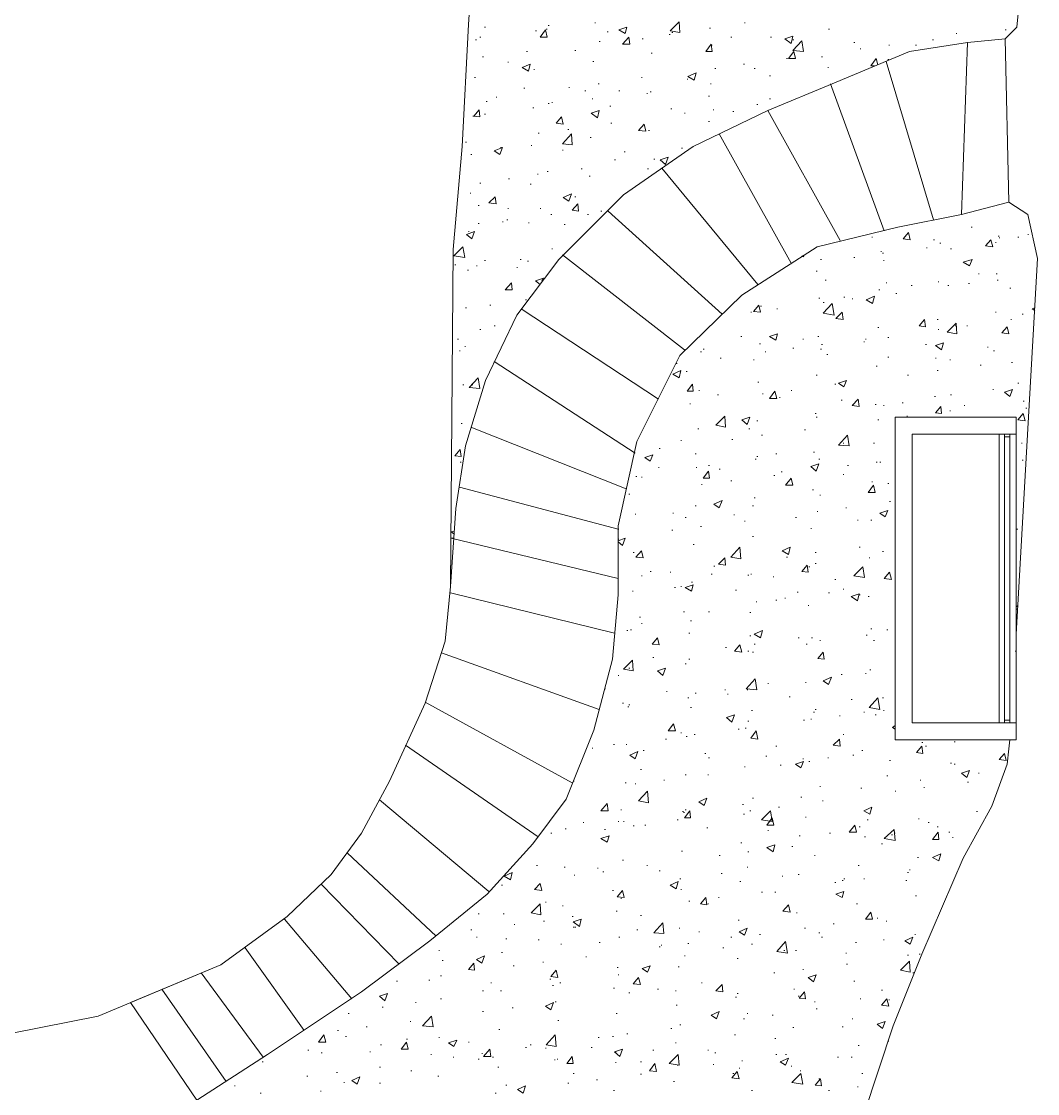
# Model space of a CAD drawing. Header units: millimetres. Extents: x -4011 to 126995, y -1911 to 106700.
# Drawn here: x 27956 to 45575, y 44790 to 63381 of the extents above; entities that cross this region are included whole.
import ezdxf

# ---------------------------------------------------------------- set-up
doc = ezdxf.new("R2010")
doc.units = ezdxf.units.MM
doc.layers.add('PDF_형상', color=7, linetype='Continuous')

msp = doc.modelspace()

# ---------------------------------------------------------------- linework, layer by layer
at = {"layer": 'PDF_형상', "lineweight": 5}
for points in [[(45016, 63078), (45218, 63280), (45311, 64228), (45420, 72746), (45326, 73073), (44938, 73259), (32161, 73166), (23549, 74642), (21326, 75466), (18793, 76834), (17067, 77938), (15451, 78933), (14456, 79508), (13648, 80021), (12762, 80565), (11969, 81202), (10212, 82663), (6187, 82959), (6264, 95689)], [(17114, 74953), (17953, 74751), (19041, 74409), (20487, 73927), (21746, 73554), (23518, 73057), (26378, 72155), (34197, 69948), (35440, 69435), (35798, 69218), (36016, 68409), (35860, 67026), (35829, 65130), (35705, 63326), (35596, 61212), (35440, 59425), (35394, 53580), (35301, 52632), (34959, 51560), (34337, 50207), (33855, 49306), (34337, 50207), (34959, 51560)], [(35984, 63280), (36000, 63280)], [(36870, 63218), (36886, 63218)], [(37057, 63249), (37073, 63249)], [(37088, 63311), (37104, 63311)], [(37896, 63358), (37912, 63358)], [(39886, 63264), (39902, 63264)], [(40492, 63358), (40508, 63358)], [(41953, 63249), (41969, 63249)], [(45016, 63233), (45031, 63233)], [(35301, 52632), (35394, 53580), (35487, 54933), (35658, 56021), (36000, 57155), (36544, 58290), (37275, 59254), (38394, 60373), (39606, 61212), (40896, 61834), (42016, 62301), (43352, 62860), (44363, 63016), (45016, 63078), (45078, 60249), (44254, 60031)], [(35829, 63062), (35845, 63062)], [(35907, 63109), (35922, 63109)], [(37974, 63031), (37990, 63031)], [(38114, 63202), (38130, 63202)], [(38472, 63093), (38487, 63093)], [(38720, 63078), (38736, 63078)], [(39187, 63155), (39202, 63155)], [(39233, 63187), (39249, 63187)], [(40259, 63109), (40275, 63109)], [(40943, 63109), (40959, 63109)], [(41332, 63062), (41347, 63062)], [(43756, 63062), (43772, 63062)], [(44161, 63171), (44176, 63171)], [(44363, 63016), (44254, 60031), (43150, 59813), (41751, 59472), (40446, 58632), (39373, 57591), (38627, 56098), (38301, 54637), (38301, 53440), (38207, 52321), (37881, 51093), (37399, 49896), (36824, 49119), (36031, 48249), (35036, 47440), (33855, 46554), (32223, 45466), (30995, 44674), (29845, 46368), (31415, 47021), (32565, 47860), (33326, 48591), (33855, 49306)], [(36715, 62860), (36731, 62860)], [(37554, 62876), (37570, 62876)], [(39917, 62969), (39933, 62969)], [(42389, 63016), (42404, 63016)], [(42497, 62907), (42513, 62907)], [(43461, 62969), (43477, 62969)], [(35953, 62767), (35969, 62767)], [(36389, 62674), (36404, 62674)], [(37865, 62689), (37881, 62689)], [(38876, 62829), (38891, 62829)], [(41223, 62736), (41238, 62736)], [(41829, 62767), (41845, 62767)], [(42746, 62611), (42684, 62611), (42777, 62736), (42808, 62627)], [(42948, 62689), (43772, 59938)], [(42979, 62720), (42995, 62720)], [(36839, 62549), (36855, 62549)], [(39979, 62565), (39995, 62565)], [(40477, 62642), (40492, 62642)], [(40663, 62565), (40679, 62565)], [(41938, 62580), (41953, 62580)], [(35813, 62409), (35829, 62409)], [(37959, 62301), (37974, 62301)], [(38705, 62409), (38720, 62409)], [(39497, 62378), (39513, 62378)], [(39902, 62301), (39917, 62301)], [(40927, 62440), (40943, 62440)], [(41984, 62301), (42917, 59751)], [(36668, 62223), (36684, 62223)], [(37446, 62238), (37461, 62238)], [(37725, 62176), (37741, 62176)], [(38316, 62176), (38332, 62176)], [(38798, 62130), (38813, 62130)], [(38860, 62161), (38876, 62161)], [(36016, 61990), (36031, 61990)], [(36187, 62067), (36202, 62067)], [(37088, 61959), (37104, 61959)], [(37150, 61974), (37166, 61974)], [(37850, 62036), (37865, 62036)], [(38161, 61912), (38176, 61912)], [(39870, 62083), (39886, 62083)], [(40710, 61943), (40725, 61943)], [(40927, 62036), (40943, 62036)], [(35782, 61741), (35798, 61741)], [(35984, 61772), (36000, 61772)], [(36824, 61881), (36839, 61881)], [(39218, 61865), (39233, 61865)], [(39451, 61788), (39466, 61788)], [(39948, 61850), (39964, 61850)], [(40290, 61819), (40306, 61819)], [(40896, 61834), (42155, 59580)], [(38176, 61617), (38192, 61617)], [(39870, 61648), (39886, 61648)], [(36917, 61446), (36933, 61446)], [(37430, 61508), (37446, 61508)], [(37819, 61368), (37834, 61368)], [(38829, 61492), (38845, 61492)], [(40057, 61430), (41301, 59192)], [(35658, 61290), (35674, 61290)], [(36264, 61197), (36280, 61197)], [(36793, 61228), (36808, 61228)], [(39404, 61181), (39420, 61181)], [(35751, 61073), (35767, 61073)], [(37337, 61150), (37352, 61150)], [(38238, 60979), (38254, 60979)], [(38409, 61119), (38425, 61119)], [(38922, 60995), (38938, 60995)], [(37663, 60824), (37679, 60824)], [(38813, 60824), (38829, 60824)], [(39062, 60839), (40725, 58819)], [(36404, 60653), (36420, 60653)], [(36902, 60731), (36917, 60731)], [(37073, 60777), (37088, 60777)], [(37803, 60699), (37819, 60699)], [(35907, 60575), (35922, 60575)], [(36777, 60560), (36793, 60560)], [(35736, 60404), (35751, 60404)], [(37554, 60342), (37570, 60342)], [(45202, 52756), (45575, 59269), (45404, 60031), (45078, 60249)], [(35876, 60187), (35891, 60187)], [(36389, 60140), (36404, 60140)], [(36948, 60140), (36964, 60140)], [(38005, 60093), (38021, 60093)], [(38130, 60093), (40104, 58306)], [(35876, 59876), (35891, 59876)], [(36295, 59907), (36311, 59907)], [(36373, 59938), (36389, 59938)], [(36746, 59891), (36762, 59891)], [(37135, 60031), (37150, 60031)], [(37772, 60031), (37788, 60031)], [(45575, 59269), (45404, 60031)], [(35705, 59736), (35720, 59736)], [(37368, 59860), (37383, 59860)], [(44425, 59813), (44440, 59813)], [(45404, 59689), (45420, 59689)], [(42699, 59642), (42715, 59642)], [(43772, 59596), (43788, 59596)], [(43881, 59534), (43896, 59534)], [(44845, 59549), (44860, 59549)], [(44891, 59658), (44907, 59658)], [(44907, 59627), (44922, 59627)], [(45233, 59642), (45249, 59642)], [(37150, 59440), (37166, 59440)], [(37337, 59332), (39451, 57684)], [(41487, 59316), (41518, 59301), (41534, 59332)], [(42855, 59394), (42870, 59394)], [(42886, 59363), (42902, 59363)], [(43648, 59456), (43663, 59456)], [(44067, 59440), (44083, 59440)], [(35472, 59161), (35487, 59161)], [(35845, 59145), (35860, 59145)], [(35984, 59238), (36000, 59238)], [(36606, 59254), (36622, 59254)], [(36731, 59223), (36746, 59223)], [(41813, 59254), (41829, 59254)], [(42389, 59285), (42404, 59285)], [(42902, 59238), (42917, 59238)], [(35689, 59067), (35705, 59067)], [(36544, 59114), (36560, 59114)], [(41736, 59052), (41751, 59052)], [(44549, 59005), (44565, 59005)], [(44860, 59005), (44876, 59005)], [(36948, 58819), (36870, 58881), (37010, 58927), (36979, 58881)], [(41891, 58896), (41907, 58896)], [(42948, 58850), (42964, 58850)], [(43383, 58803), (43399, 58803)], [(43850, 58865), (43865, 58865)], [(44021, 58803), (44036, 58803)], [(44378, 58834), (44394, 58834)], [(44876, 58896), (44891, 58896)], [(45093, 58756), (45109, 58756)], [(41782, 58585), (41798, 58585)], [(42218, 58601), (42233, 58601)], [(42358, 58570), (42373, 58570)], [(42824, 58725), (42839, 58725)], [(43119, 58663), (43135, 58663)], [(35658, 58415), (35674, 58415)], [(36078, 58461), (36093, 58461)], [(36622, 58399), (39000, 56829)], [(36699, 58554), (36715, 58554)], [(40772, 58446), (40788, 58446)], [(41052, 58399), (41067, 58399)], [(41860, 58508), (41876, 58508)], [(45528, 58368), (45482, 58399), (45528, 58415)], [(40601, 58337), (40617, 58337)], [(43834, 58212), (43850, 58212)], [(44845, 58337), (44860, 58337)], [(45109, 58212), (45124, 58212)], [(45311, 58306), (45326, 58306)], [(35907, 58041), (35922, 58041)], [(36155, 58104), (36171, 58104)], [(42808, 58073), (42824, 58073)], [(43850, 58041), (43865, 58041)], [(44145, 58104), (44161, 58104)], [(44347, 58104), (44363, 58104)], [(35518, 57870), (35534, 57870)], [(40430, 57917), (40446, 57917)], [(41503, 57870), (41518, 57870)], [(41767, 57917), (41782, 57917)], [(42560, 57824), (42575, 57824)], [(42591, 57870), (42606, 57870)], [(42979, 57902), (42995, 57902)], [(35549, 57668), (35565, 57668)], [(35642, 57746), (35658, 57746)], [(39731, 57653), (39746, 57653)], [(39777, 57699), (39793, 57699)], [(40756, 57793), (40772, 57793)], [(40850, 57653), (40865, 57653)], [(41332, 57715), (41347, 57715)], [(41813, 57699), (41829, 57699)], [(41829, 57777), (41845, 57777)], [(43632, 57777), (43648, 57777)], [(44705, 57731), (44720, 57731)], [(44813, 57668), (44829, 57668)], [(36155, 57482), (38596, 55896)], [(39311, 57451), (39326, 57451)], [(40073, 57544), (40088, 57544)], [(40648, 57513), (40663, 57513)], [(41922, 57606), (41938, 57606)], [(42979, 57560), (42995, 57560)], [(43803, 57544), (43819, 57544)], [(44052, 57513), (44067, 57513)], [(45124, 57466), (45140, 57466)], [(39482, 57311), (39497, 57311)], [(42777, 57404), (42793, 57404)], [(43834, 57326), (43850, 57326)], [(44580, 57420), (44596, 57420)], [(35611, 57078), (35627, 57078)], [(35767, 57078), (35782, 57078)], [(40725, 57124), (40741, 57124)], [(41736, 57249), (41751, 57249)], [(42062, 57093), (42078, 57093)], [(43321, 57249), (43337, 57249)], [(45233, 57109), (45249, 57109)], [(39699, 56984), (39715, 56984)], [(40026, 56907), (40041, 56907)], [(40803, 56922), (40819, 56922)], [(41301, 56984), (41316, 56984)], [(44067, 56907), (44083, 56907)], [(44798, 57000), (44813, 57000)], [(39544, 56751), (39560, 56751)], [(41098, 56860), (41114, 56860)], [(42171, 56813), (42187, 56813)], [(42762, 56736), (42777, 56736)], [(42902, 56720), (42917, 56720)], [(43228, 56767), (43244, 56767)], [(43788, 56876), (43803, 56876)], [(44301, 56720), (44316, 56720)], [(45326, 56798), (45342, 56798)], [(41720, 56580), (41736, 56580)], [(41736, 56518), (41751, 56518)], [(43306, 56534), (43321, 56534)], [(44052, 56627), (44067, 56627)], [(45373, 56674), (45389, 56674)], [(35580, 56409), (35596, 56409)], [(35751, 56347), (38440, 55275)], [(40710, 56456), (40725, 56456)], [(42808, 56472), (42824, 56472)], [(39684, 56316), (39699, 56316)], [(40570, 56316), (40585, 56316)], [(40788, 56207), (40803, 56207)], [(41534, 56301), (41549, 56301)], [(45202, 56223), (43399, 56223), (43399, 51218), (45202, 51218)], [(44907, 51218), (44907, 56223)], [(45000, 51218), (45000, 56223)], [(45000, 56176), (45093, 56176)], [(45093, 51218), (45093, 56223)], [(39016, 55974), (39031, 55974)], [(39389, 56114), (39404, 56114)], [(40275, 56130), (40290, 56130)], [(42202, 56067), (42218, 56067)], [(42731, 56067), (42746, 56067)], [(45295, 56067), (45311, 56067)], [(39637, 55881), (39653, 55881)], [(40679, 55788), (40694, 55788)], [(40710, 55834), (40725, 55834)], [(41036, 55881), (41052, 55881)], [(41689, 55912), (41705, 55912)], [(41782, 55788), (41798, 55788)], [(45311, 55772), (45326, 55772)], [(35565, 55741), (35580, 55741)], [(39000, 55648), (39016, 55648)], [(39653, 55648), (39668, 55648)], [(39870, 55679), (39886, 55679)], [(40057, 55617), (40073, 55617)], [(42280, 55679), (42295, 55679)], [(42777, 55741), (42793, 55741)], [(42839, 55741), (42855, 55741)], [(38611, 55492), (38627, 55492)], [(38705, 55477), (38720, 55477)], [(40259, 55415), (40275, 55415)], [(41005, 55508), (41021, 55508)], [(41130, 55570), (41145, 55570)], [(42202, 55523), (42218, 55523)], [(35549, 55306), (38301, 54575), (38316, 54575)], [(39746, 55352), (39762, 55352)], [(41674, 55259), (41689, 55259)], [(42699, 55399), (42715, 55399)], [(42979, 55368), (42995, 55368)], [(38487, 55181), (38503, 55181)], [(40663, 55119), (40679, 55119)], [(41798, 55166), (41813, 55166)], [(43010, 55057), (43026, 55057)], [(39249, 54855), (39264, 54855)], [(39637, 54979), (39653, 54979)], [(40632, 54979), (40648, 54979)], [(41751, 54886), (41767, 54886)], [(42249, 54948), (42264, 54948)], [(38596, 54839), (38611, 54839)], [(39466, 54777), (39482, 54777)], [(40306, 54824), (40321, 54824)], [(40492, 54715), (40508, 54715)], [(41378, 54777), (41394, 54777)], [(42451, 54731), (42466, 54731)], [(42684, 54731), (42699, 54731)], [(35456, 54497), (35409, 54528), (35456, 54544)], [(39233, 54560), (39249, 54560)], [(39731, 54622), (39746, 54622)], [(41642, 54591), (41658, 54591)], [(45218, 54575), (45233, 54575)], [(38301, 53720), (35409, 54420), (35456, 54420)], [(38316, 54404), (38301, 54404), (38301, 54435)], [(38301, 54373), (38425, 54420), (38378, 54295), (38301, 54358)], [(39606, 54311), (39622, 54311)], [(40632, 54451), (40648, 54451)], [(38565, 54171), (38580, 54171)], [(41720, 54171), (41736, 54171)], [(42482, 54264), (42497, 54264)], [(42886, 54187), (42902, 54187)], [(39964, 53938), (39979, 53938)], [(41223, 54093), (41238, 54093)], [(41611, 53922), (41627, 53922)], [(41720, 53984), (41736, 53984)], [(42653, 54078), (42668, 54078)], [(38705, 53767), (38720, 53767)], [(38860, 53845), (38876, 53845)], [(39202, 53829), (39218, 53829)], [(39917, 53798), (39933, 53798)], [(40554, 53782), (40570, 53782)], [(40601, 53798), (40617, 53798)], [(40990, 53751), (41005, 53751)], [(39280, 53565), (39295, 53565)], [(39389, 53580), (39404, 53580)], [(39575, 53658), (39591, 53658)], [(42062, 53705), (42078, 53705)], [(35394, 53472), (38238, 52772)], [(38549, 53503), (38565, 53503)], [(40337, 53518), (40352, 53518)], [(41192, 53378), (41207, 53378)], [(41409, 53487), (41425, 53487)], [(41953, 53472), (41969, 53472)], [(42202, 53534), (42218, 53534)], [(42482, 53440), (42497, 53440)], [(42637, 53409), (42653, 53409)], [(40694, 53316), (40710, 53316)], [(41036, 53347), (41052, 53347)], [(41596, 53254), (41611, 53254)], [(45233, 53238), (45218, 53238), (45233, 53254)], [(45218, 53192), (45233, 53192)], [(38674, 53052), (38689, 53052)], [(39435, 53145), (39451, 53145)], [(39560, 52990), (39575, 52990)], [(39870, 53145), (39886, 53145)], [(40585, 53130), (40601, 53130)], [(38456, 52819), (38472, 52819)], [(38518, 52834), (38534, 52834)], [(38705, 52943), (38720, 52943)], [(42684, 52850), (42699, 52850)], [(42964, 52834), (42979, 52834)], [(39528, 52772), (39544, 52772)], [(40585, 52725), (40601, 52725)], [(41425, 52694), (41440, 52694)], [(41658, 52694), (41674, 52694)], [(41798, 52648), (41813, 52648)], [(42606, 52741), (42622, 52741)], [(42731, 52648), (42746, 52648)], [(35238, 52430), (37974, 51451)], [(40166, 52523), (40181, 52523)], [(40554, 52461), (40570, 52461)], [(40632, 52446), (40648, 52446)], [(40663, 52585), (40679, 52585)], [(41565, 52585), (41580, 52585)], [(45187, 52461), (45202, 52461)], [(38907, 52352), (38922, 52352)], [(39466, 52244), (39482, 52244)], [(39528, 52321), (39544, 52321)], [(38487, 52166), (38503, 52166)], [(42171, 52057), (42187, 52057)], [(42591, 52073), (42606, 52073)], [(42668, 52135), (42684, 52135)], [(38301, 52041), (38316, 52041)], [(40896, 51902), (40912, 51902)], [(41549, 51917), (41565, 51917)], [(38067, 51808), (38083, 51808)], [(39140, 51762), (39155, 51762)], [(39637, 51731), (39653, 51731)], [(40150, 51793), (40166, 51793)], [(40197, 51715), (40212, 51715)], [(40539, 51793), (40554, 51793)], [(34959, 51575), (37508, 50176)], [(38378, 51560), (38394, 51560)], [(38472, 51497), (38487, 51497)], [(38487, 51528), (38503, 51528)], [(39513, 51653), (39528, 51653)], [(41269, 51668), (41285, 51668)], [(42342, 51622), (42358, 51622)], [(42886, 51653), (42902, 51653)], [(39560, 51482), (39575, 51482)], [(40617, 51435), (40632, 51435)], [(41689, 51404), (41705, 51404)], [(41720, 51451), (41736, 51451)], [(42140, 51342), (42155, 51342)], [(42560, 51404), (42575, 51404)], [(42762, 51358), (42777, 51358)], [(42902, 51435), (42917, 51435)], [(40554, 51249), (40570, 51249)], [(41518, 51264), (41534, 51264)], [(41642, 51280), (41658, 51280)], [(43104, 51109), (43057, 51140), (43104, 51171)], [(45000, 51264), (45093, 51264)], [(39389, 51047), (39404, 51047)], [(39482, 50984), (39497, 50984)], [(39622, 51016), (39637, 51016)], [(40383, 51109), (40399, 51109)], [(40508, 51124), (40523, 51124)], [(42202, 51016), (42218, 51016)], [(26347, 20378), (26347, 20021), (18855, 20021), (18855, 39389), (42062, 39389), (42140, 41098), (42124, 42513), (42560, 44425), (43073, 45964), (43570, 47207), (44285, 48870), (44782, 49772), (45047, 50503), (45078, 50767), (45093, 50922)], [(34617, 50829), (36917, 49244)], [(37850, 50782), (37865, 50782)], [(38223, 50845), (38238, 50845)], [(38440, 50845), (38456, 50845)], [(39124, 50938), (39140, 50938)], [(41036, 50813), (41052, 50813)], [(43570, 50876), (43585, 50876)], [(43632, 50813), (43648, 50813)], [(44130, 50891), (44145, 50891)], [(38736, 50736), (38751, 50736)], [(39808, 50689), (39824, 50689)], [(39870, 50611), (39886, 50611)], [(40865, 50642), (40881, 50642)], [(41503, 50596), (41518, 50596)], [(41938, 50611), (41953, 50611)], [(42373, 50658), (42389, 50658)], [(42528, 50736), (42544, 50736)], [(38689, 50409), (38705, 50409)], [(40492, 50456), (40508, 50456)], [(41114, 50487), (41130, 50487)], [(41611, 50549), (41627, 50549)], [(43010, 50565), (43026, 50565)], [(44067, 50518), (44083, 50518)], [(44130, 50503), (44145, 50503)], [(37523, 50207), (37539, 50207)], [(39093, 50223), (39109, 50223)], [(39466, 50316), (39482, 50316)], [(39855, 50316), (39870, 50316)], [(42964, 50301), (42979, 50301)], [(43539, 50223), (43554, 50223)], [(44549, 50347), (44565, 50347)], [(38425, 50176), (38440, 50176)], [(38596, 50161), (38611, 50161)], [(41798, 50114), (41813, 50114)], [(42513, 50083), (42528, 50083)], [(43104, 50036), (43119, 50036)], [(43601, 50098), (43617, 50098)], [(44363, 50192), (44378, 50192)], [(34166, 49881), (36062, 48295)], [(40632, 49912), (40648, 49912)], [(41472, 49927), (41487, 49927)], [(41845, 49865), (41860, 49865)], [(38347, 49710), (38363, 49710)], [(39420, 49679), (39435, 49679)], [(39435, 49663), (39451, 49663)], [(39466, 49710), (39482, 49710)], [(40461, 49803), (40477, 49803)], [(40585, 49694), (40601, 49694)], [(41083, 49756), (41098, 49756)], [(44518, 49679), (44534, 49679)], [(37694, 49492), (37710, 49492)], [(38301, 49508), (38316, 49508)], [(38394, 49508), (38409, 49508)], [(39326, 49539), (39342, 49539)], [(40477, 49632), (40492, 49632)], [(41549, 49585), (41565, 49585)], [(42622, 49539), (42637, 49539)], [(43508, 49554), (43523, 49554)], [(43679, 49492), (43694, 49492)], [(37135, 49306), (37150, 49306)], [(37383, 49383), (37399, 49383)], [(38067, 49368), (38083, 49368)], [(38565, 49430), (38580, 49430)], [(38767, 49446), (38782, 49446)], [(39839, 49399), (39855, 49399)], [(40896, 49352), (40912, 49352)], [(41969, 49306), (41984, 49306)], [(42482, 49415), (42497, 49415)], [(43041, 49275), (43057, 49275)], [(43088, 49306), (43104, 49306)], [(43834, 49415), (43850, 49415)], [(44036, 49321), (44052, 49321)], [(40430, 49135), (40446, 49135)], [(41440, 49259), (41456, 49259)], [(42575, 49244), (42591, 49244)], [(42870, 49119), (42886, 49119)], [(44098, 49228), (44114, 49228)], [(33606, 48964), (35145, 47518)], [(39404, 48995), (39420, 48995)], [(40057, 48917), (40073, 48917)], [(40554, 48979), (40570, 48979)], [(41316, 49073), (41332, 49073)], [(41705, 48917), (41720, 48917)], [(36886, 48746), (36902, 48746)], [(37368, 48715), (37383, 48715)], [(38378, 48839), (38394, 48839)], [(38798, 48746), (38813, 48746)], [(40539, 48715), (40554, 48715)], [(42466, 48746), (42482, 48746)], [(43492, 48886), (43508, 48886)], [(27793, 45839), (29285, 46135), (31415, 47021), (32565, 47860), (33326, 48591)], [(36342, 48575), (36358, 48575)], [(37539, 48575), (37554, 48575)], [(37943, 48699), (37959, 48699)], [(38036, 48637), (38052, 48637)], [(39016, 48653), (39031, 48653)], [(40088, 48606), (40104, 48606)], [(41145, 48560), (41161, 48560)], [(41425, 48591), (41440, 48591)], [(43321, 48622), (43337, 48622)], [(43352, 48668), (43368, 48668)], [(33155, 48420), (34508, 47036)], [(36280, 48404), (36295, 48404)], [(39373, 48513), (39389, 48513)], [(40415, 48466), (40430, 48466)], [(42062, 48451), (42078, 48451)], [(42187, 48482), (42202, 48482)], [(42218, 48513), (42233, 48513)], [(42560, 48513), (42575, 48513)], [(43290, 48482), (43306, 48482)], [(38207, 48311), (38223, 48311)], [(38347, 48171), (38363, 48171)], [(39389, 48326), (39404, 48326)], [(40041, 48187), (40057, 48187)], [(40788, 48280), (40803, 48280)], [(41021, 48280), (41036, 48280)], [(43461, 48218), (43477, 48218)], [(37041, 48109), (37057, 48109)], [(37337, 48047), (37352, 48047)], [(39528, 48124), (39544, 48124)], [(39855, 48078), (39870, 48078)], [(42435, 48078), (42451, 48078)], [(32518, 47813), (33684, 46430)], [(35876, 47907), (35891, 47907)], [(36311, 47907), (36326, 47907)], [(37010, 47782), (37026, 47782)], [(37508, 47860), (37523, 47860)], [(38269, 47953), (38285, 47953)], [(38689, 47876), (38705, 47876)], [(40383, 47798), (40399, 47798)], [(41394, 47922), (41409, 47922)], [(42793, 47829), (42808, 47829)], [(42948, 47782), (42964, 47782)], [(35751, 47627), (35767, 47627)], [(36497, 47720), (36513, 47720)], [(37523, 47674), (37539, 47674)], [(37554, 47674), (37570, 47674)], [(38627, 47627), (38642, 47627)], [(39358, 47658), (39373, 47658)], [(39699, 47596), (39715, 47596)], [(41534, 47658), (41549, 47658)], [(42031, 47736), (42047, 47736)], [(35845, 47503), (35860, 47503)], [(36358, 47472), (36373, 47472)], [(36917, 47456), (36933, 47456)], [(37974, 47409), (37990, 47409)], [(38316, 47503), (38332, 47503)], [(40259, 47503), (40275, 47503)], [(40756, 47549), (40772, 47549)], [(41782, 47580), (41798, 47580)], [(41829, 47503), (41845, 47503)], [(42420, 47409), (42435, 47409)], [(42902, 47456), (42917, 47456)], [(43446, 47549), (43461, 47549)], [(31834, 47316), (32860, 45886)], [(35192, 47269), (35207, 47269)], [(36280, 47238), (36295, 47238)], [(37306, 47378), (37321, 47378)], [(39016, 47332), (39031, 47332)], [(39047, 47363), (39062, 47363)], [(39513, 47394), (39528, 47394)], [(40119, 47316), (40135, 47316)], [(40617, 47378), (40632, 47378)], [(41176, 47269), (41192, 47269)], [(41378, 47269), (41394, 47269)], [(42249, 47223), (42264, 47223)], [(35254, 47098), (35269, 47098)], [(36995, 47067), (37010, 47067)], [(37741, 47161), (37756, 47161)], [(39451, 47176), (39466, 47176)], [(40368, 47130), (40383, 47130)], [(42264, 47036), (42280, 47036)], [(43321, 47192), (43337, 47192)], [(43523, 47207), (43539, 47207)], [(29285, 46135), (31415, 47021)], [(31073, 46881), (32145, 45420)], [(36482, 47005), (36497, 47005)], [(38285, 46974), (38301, 46974)], [(38301, 46850), (38316, 46850)], [(39342, 46990), (39358, 46990)], [(41005, 46881), (41021, 46881)], [(41503, 46943), (41518, 46943)], [(43415, 46881), (43430, 46881)], [(34461, 46741), (34477, 46741)], [(35021, 46756), (35036, 46756)], [(35223, 46834), (35238, 46834)], [(36093, 46710), (36109, 46710)], [(37119, 46772), (37135, 46772)], [(37166, 46663), (37181, 46663)], [(37290, 46710), (37306, 46710)], [(39746, 46710), (39762, 46710)], [(42389, 46741), (42404, 46741)], [(30389, 46601), (31508, 45000)], [(35953, 46570), (35969, 46570)], [(36264, 46570), (36280, 46570)], [(38223, 46617), (38238, 46617)], [(38487, 46539), (38503, 46539)], [(38984, 46601), (39000, 46601)], [(39295, 46570), (39311, 46570)], [(40368, 46523), (40383, 46523)], [(41347, 46601), (41363, 46601)], [(42870, 46585), (42886, 46585)], [(34788, 46368), (34803, 46368)], [(35223, 46430), (35238, 46430)], [(37212, 46383), (37228, 46383)], [(39311, 46321), (39326, 46321)], [(40337, 46461), (40352, 46461)], [(41425, 46477), (41440, 46477)], [(41705, 46383), (41720, 46383)], [(42497, 46430), (42513, 46430)], [(42995, 46415), (43010, 46415)], [(33622, 46181), (33637, 46181)], [(34212, 46290), (34228, 46290)], [(35953, 46212), (35969, 46212)], [(36466, 46275), (36482, 46275)], [(38269, 46181), (38285, 46181)], [(40539, 46181), (40554, 46181)], [(40974, 46150), (40990, 46150)], [(41736, 46259), (41751, 46259)], [(33933, 45948), (33948, 45948)], [(34694, 46041), (34710, 46041)], [(37259, 46057), (37275, 46057)], [(39373, 45979), (39389, 45979)], [(40477, 46088), (40492, 46088)], [(41332, 45933), (41347, 45933)], [(42187, 45948), (42202, 45948)], [(42358, 46088), (42373, 46088)], [(33435, 45886), (33451, 45886)], [(33575, 45777), (33591, 45777)], [(35192, 45762), (35207, 45762)], [(36233, 45902), (36249, 45902)], [(37959, 45762), (37974, 45762)], [(38207, 45777), (38223, 45777)], [(38456, 45824), (38472, 45824)], [(39218, 45917), (39233, 45917)], [(40321, 45808), (40337, 45808)], [(41021, 45746), (41036, 45746)], [(34181, 45637), (34197, 45637)], [(34632, 45731), (34648, 45731)], [(35705, 45684), (35720, 45684)], [(36699, 45591), (36715, 45591)], [(36777, 45637), (36793, 45637)], [(37041, 45575), (37057, 45575)], [(37834, 45591), (37850, 45591)], [(39295, 45668), (39311, 45668)], [(42466, 45622), (42482, 45622)], [(42979, 45699), (42995, 45699)], [(32922, 45544), (32938, 45544)], [(33155, 45497), (33171, 45497)], [(33995, 45513), (34010, 45513)], [(35052, 45466), (35067, 45466)], [(35440, 45420), (35456, 45420)], [(35876, 45389), (35891, 45389)], [(35938, 45482), (35953, 45482)], [(36124, 45420), (36140, 45420)], [(37197, 45373), (37212, 45373)], [(37244, 45389), (37259, 45389)], [(38254, 45513), (38269, 45513)], [(38907, 45544), (38922, 45544)], [(39855, 45544), (39870, 45544)], [(39979, 45497), (39995, 45497)], [(41036, 45466), (41052, 45466)], [(41207, 45466), (41223, 45466)], [(42109, 45420), (42124, 45420)], [(42342, 45420), (42358, 45420)], [(32130, 45342), (32145, 45342)], [(34166, 45249), (34181, 45249)], [(34710, 45187), (34725, 45187)], [(36218, 45249), (36233, 45249)], [(38254, 45326), (38269, 45326)], [(38689, 45342), (38705, 45342)], [(39326, 45280), (39342, 45280)], [(39948, 45295), (39964, 45295)], [(40399, 45233), (40415, 45233)], [(40446, 45358), (40461, 45358)], [(41301, 45264), (41316, 45264)], [(41456, 45187), (41472, 45187)], [(32907, 45093), (32922, 45093)], [(33420, 45155), (33435, 45155)], [(35176, 45093), (35192, 45093)], [(37523, 45140), (37539, 45140)], [(37927, 45031), (37943, 45031)], [(38689, 45124), (38705, 45124)], [(39264, 45000), (39280, 45000)], [(40290, 45140), (40306, 45140)], [(41782, 45047), (41798, 45047)], [(42528, 45140), (42544, 45140)], [(31648, 44922), (31663, 44922)], [(33140, 44829), (33155, 44829)], [(33544, 44984), (33560, 44984)], [(34166, 44969), (34181, 44969)], [(36358, 44938), (36373, 44938)], [(37430, 44969), (37446, 44969)], [(38223, 44845), (38238, 44845)], [(40617, 44845), (40632, 44845)], [(41953, 44845), (41969, 44845)], [(42451, 44907), (42466, 44907)], [(32098, 44798), (32114, 44798)], [(36171, 44798), (36187, 44798)]]:
    msp.add_lwpolyline(points, dxfattribs=at)
for points in [[(37041, 63233), (37073, 63109), (36948, 63109)], [(38456, 63280), (38425, 63171), (38316, 63233)], [(39373, 63187), (39202, 63218), (39358, 63373)], [(38487, 63109), (38503, 62984), (38378, 62984)], [(41332, 63124), (41301, 63000), (41192, 63078)], [(41518, 62860), (41332, 62876), (41487, 63047)], [(39917, 62984), (39933, 62860), (39824, 62860)], [(41347, 62860), (41378, 62736), (41254, 62736)], [(43010, 62969), (42995, 62969)], [(36777, 62642), (36746, 62518), (36637, 62580)], [(39653, 62487), (39622, 62363), (39513, 62425)], [(35891, 61850), (35907, 61725), (35798, 61741)], [(37321, 61725), (37352, 61601), (37228, 61617)], [(37974, 61834), (37943, 61710), (37834, 61788)], [(38751, 61601), (38782, 61477), (38658, 61492)], [(37508, 61244), (37337, 61259), (37492, 61430)], [(36295, 61197), (36249, 61073), (36155, 61135)], [(39171, 61026), (39124, 60902), (39031, 60979)], [(36171, 60342), (36187, 60218), (36062, 60233)], [(37492, 60389), (37446, 60264), (37352, 60326)], [(37601, 60218), (37617, 60093), (37508, 60109)], [(35813, 59736), (35767, 59611), (35674, 59689)], [(43337, 59720), (43368, 59596), (43244, 59611)], [(44767, 59596), (44798, 59472), (44674, 59487)], [(35642, 59285), (35456, 59316), (35611, 59472)], [(44440, 59254), (44394, 59145), (44285, 59207)], [(36451, 58850), (36466, 58725), (36342, 58725)], [(42746, 58617), (42715, 58492), (42606, 58554)], [(40741, 58461), (40772, 58337), (40648, 58352)], [(42047, 58290), (41860, 58321), (42016, 58492)], [(42187, 58337), (42202, 58212), (42078, 58228)], [(43617, 58212), (43632, 58088), (43523, 58104)], [(44176, 57964), (44005, 57995), (44161, 58150)], [(45047, 58088), (45078, 57964), (44953, 57979)], [(41067, 57964), (41036, 57855), (40927, 57917)], [(43943, 57808), (43912, 57684), (43803, 57762)], [(39389, 57326), (39358, 57202), (39249, 57264)], [(35907, 57016), (35720, 57031), (35876, 57202)], [(39591, 57093), (39606, 56969), (39497, 56969)], [(42264, 57155), (42218, 57047), (42124, 57109)], [(41021, 56969), (41052, 56845), (40927, 56845)], [(45140, 57000), (45093, 56876), (45000, 56953)], [(42466, 56829), (42482, 56705), (42358, 56720)], [(43896, 56705), (43912, 56580), (43803, 56596)], [(40166, 56347), (39995, 56378), (40150, 56534)], [(40585, 56518), (40539, 56394), (40446, 56472)], [(43104, 56518), (45202, 56518), (45202, 50922), (43104, 50922)], [(45202, 56518), (45202, 50922), (43104, 50922), (43104, 56518)], [(45326, 56580), (45358, 56456), (45233, 56472)], [(42311, 56021), (42124, 56036), (42280, 56207)], [(35565, 55959), (35580, 55834), (35472, 55850)], [(38907, 55865), (38860, 55756), (38767, 55819)], [(41782, 55710), (41736, 55585), (41642, 55663)], [(39870, 55585), (39886, 55461), (39777, 55461)], [(41301, 55461), (41332, 55337), (41207, 55337)], [(42731, 55337), (42762, 55212), (42637, 55212)], [(40104, 55073), (40057, 54948), (39964, 55010)], [(42979, 54902), (42933, 54793), (42839, 54855)], [(38705, 54202), (38736, 54078), (38611, 54093)], [(40430, 54062), (40259, 54093), (40415, 54264)], [(41285, 54264), (41254, 54140), (41145, 54202)], [(40150, 54078), (40166, 53953), (40041, 53969)], [(41580, 53953), (41596, 53829), (41487, 53845)], [(42575, 53736), (42389, 53767), (42544, 53922)], [(43010, 53829), (43041, 53705), (42917, 53720)], [(39606, 53611), (39575, 53503), (39466, 53565)], [(42482, 53456), (42451, 53332), (42342, 53409)], [(40803, 52819), (40772, 52694), (40663, 52756)], [(38984, 52694), (39016, 52570), (38891, 52585)], [(40415, 52570), (40446, 52446), (40321, 52461)], [(41860, 52446), (41876, 52321), (41767, 52337)], [(38565, 52119), (38394, 52150), (38549, 52306)], [(39124, 52166), (39078, 52041), (38984, 52119)], [(40710, 51793), (40523, 51808), (40679, 51979)], [(42000, 52010), (41953, 51886), (41860, 51948)], [(42839, 51451), (42653, 51482), (42808, 51653)], [(40321, 51358), (40275, 51233), (40181, 51311)], [(39264, 51202), (39295, 51078), (39171, 51078)], [(40694, 51078), (40725, 50938), (40601, 50953)], [(42140, 50938), (42155, 50813), (42031, 50829)], [(43570, 50813), (43585, 50689), (43477, 50705)], [(38642, 50720), (38596, 50596), (38503, 50658)], [(45000, 50689), (45031, 50565), (44907, 50580)], [(41518, 50549), (41472, 50440), (41378, 50503)], [(44394, 50394), (44347, 50269), (44254, 50347)], [(38829, 49834), (38658, 49865), (38813, 50036)], [(39839, 49912), (39793, 49788), (39699, 49850)], [(38114, 49819), (38130, 49694), (38005, 49694)], [(39544, 49694), (39560, 49570), (39451, 49570)], [(40974, 49508), (40788, 49539), (40943, 49694)], [(42699, 49756), (42668, 49632), (42560, 49694)], [(40974, 49570), (41005, 49446), (40881, 49446)], [(42404, 49446), (42435, 49321), (42311, 49321)], [(43104, 49181), (42917, 49212), (43088, 49368)], [(43850, 49321), (43865, 49197), (43756, 49197)], [(38145, 49259), (38114, 49150), (38005, 49212)], [(41021, 49104), (40990, 48979), (40881, 49057)], [(43896, 48948), (43865, 48824), (43756, 48886)], [(36466, 48622), (36435, 48497), (36326, 48560)], [(36948, 48435), (36979, 48311), (36855, 48326)], [(39342, 48466), (39311, 48342), (39202, 48404)], [(38378, 48311), (38409, 48187), (38285, 48202)], [(39824, 48187), (39839, 48062), (39731, 48078)], [(42218, 48295), (42187, 48187), (42078, 48249)], [(36964, 47891), (36793, 47922), (36948, 48078)], [(41254, 48062), (41285, 47938), (41161, 47953)], [(37663, 47813), (37632, 47689), (37523, 47767)], [(42684, 47938), (42715, 47813), (42591, 47813)], [(39093, 47565), (38922, 47580), (39078, 47751)], [(40539, 47658), (40492, 47534), (40399, 47596)], [(41238, 47223), (41052, 47254), (41207, 47425)], [(43415, 47503), (43368, 47378), (43275, 47440)], [(35798, 47052), (35813, 46927), (35705, 46943)], [(35984, 47176), (35938, 47052), (35845, 47114)], [(43368, 46896), (43197, 46927), (43352, 47083)], [(37228, 46927), (37259, 46803), (37135, 46819)], [(38860, 47005), (38813, 46896), (38720, 46959)], [(41736, 46850), (41689, 46725), (41596, 46803)], [(38658, 46803), (38689, 46679), (38565, 46694)], [(40104, 46679), (40119, 46554), (39995, 46570)], [(34306, 46523), (34259, 46399), (34166, 46477)], [(41534, 46554), (41549, 46430), (41440, 46446)], [(37181, 46368), (37135, 46244), (37041, 46306)], [(42964, 46430), (42995, 46306), (42870, 46321)], [(35098, 45948), (34912, 45964), (35067, 46135)], [(40057, 46212), (40010, 46088), (39917, 46150)], [(42933, 46041), (42886, 45917), (42793, 45995)], [(33202, 45808), (33233, 45684), (33109, 45684)], [(37228, 45606), (37057, 45637), (37212, 45808)], [(34632, 45684), (34663, 45560), (34539, 45560)], [(35503, 45715), (35456, 45606), (35363, 45668)], [(36078, 45560), (36093, 45435), (35969, 45435)], [(38378, 45560), (38332, 45435), (38238, 45513)], [(37508, 45435), (37523, 45311), (37415, 45311)], [(39358, 45280), (39187, 45311), (39342, 45466)], [(41254, 45404), (41207, 45280), (41114, 45342)], [(38938, 45311), (38969, 45171), (38845, 45187)], [(33824, 45078), (33777, 44953), (33684, 45016)], [(40368, 45171), (40399, 45047), (40275, 45062)], [(41503, 44953), (41316, 44984), (41472, 45140)], [(41813, 45047), (41829, 44922), (41720, 44938)], [(36699, 44922), (36653, 44798), (36560, 44860)]]:
    msp.add_lwpolyline(points, close=True, dxfattribs=at)

doc.saveas('drawing.dxf')
